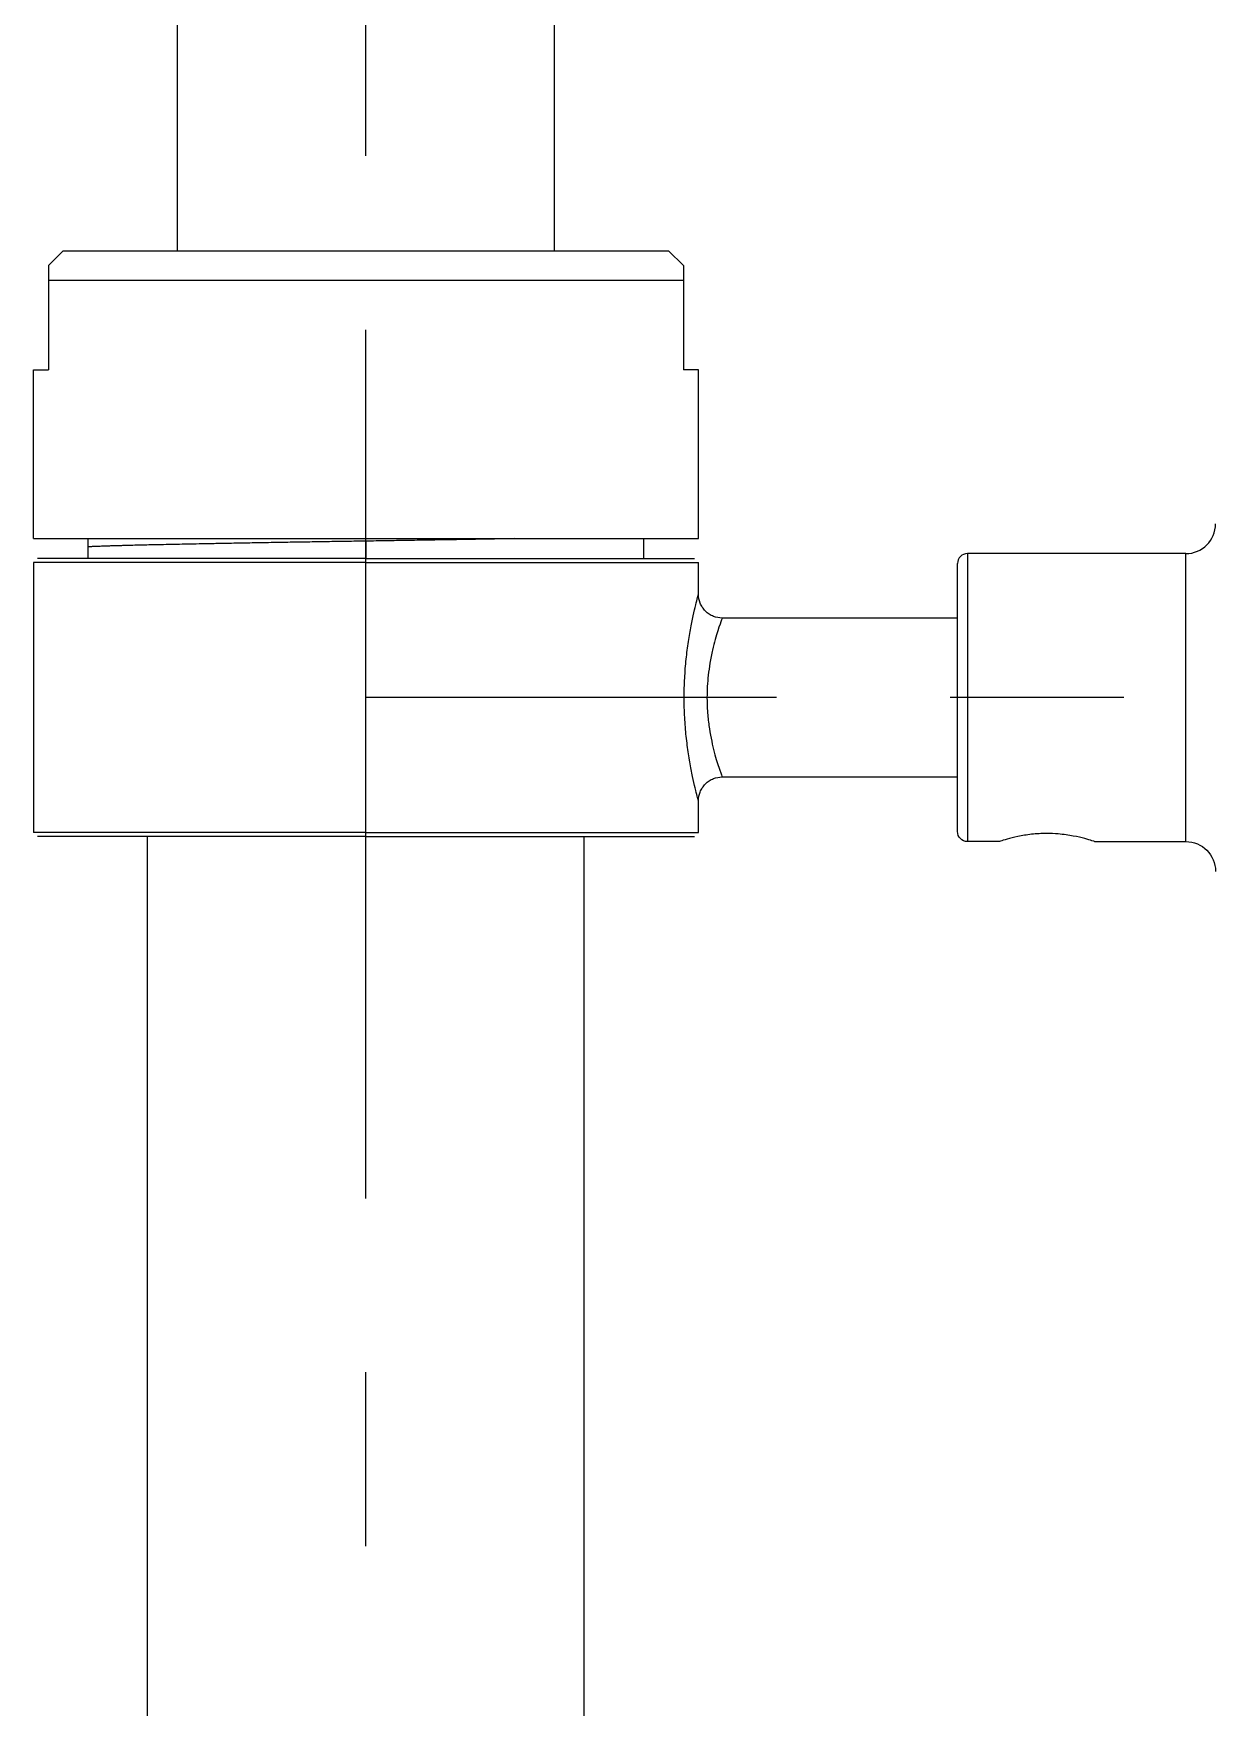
# Model space of a CAD drawing. Extents: x -4069 to -3649, y -4303 to -3709.
# Drawn here: x -3751.55 to -3739.64, y -3965.39 to -3948.53 of the extents above; entities that cross this region are included whole.
import ezdxf

# ---------------------------------------------------------------- set-up
doc = ezdxf.new("R2010")
doc.units = 0
doc.header["$LTSCALE"] = 7
doc.linetypes.add('CENTER', pattern=[2, 1.25, -0.25, 0.25, -0.25])
doc.layers.add('6', color=7, linetype='CONTINUOUS')
doc.layers.add('CL', color=1, linetype='CENTER')

msp = doc.modelspace()

# ---------------------------------------------------------------- linework, layer by layer
at = {"layer": '6', "color": 7, "linetype": 'Continuous'}
for p, q in [((-3750.10317, -3950.72111), (-3750.10317, -3901.91168)), ((-3746.30317, -3950.72111), (-3746.30317, -3901.91168)), ((-3751.40317, -3950.87204), (-3751.25317, -3950.72204)), ((-3751.25317, -3950.72204), (-3745.15317, -3950.72204)), ((-3745.00317, -3950.87204), (-3745.15317, -3950.72204)), ((-3751.40317, -3951.02204), (-3751.40317, -3951.92204)), ((-3745.00317, -3951.02204), (-3751.40317, -3951.02204)), ((-3745.00317, -3951.02204), (-3745.00317, -3951.92204)), ((-3751.55317, -3953.62204), (-3751.55317, -3951.92204)), ((-3751.55317, -3951.92204), (-3751.40317, -3951.92204)), ((-3744.85317, -3951.92204), (-3745.00317, -3951.92204)), ((-3744.85317, -3953.62204), (-3744.85317, -3951.92204)), ((-3751.55317, -3953.62204), (-3744.85317, -3953.62204)), ((-3751.00317, -3953.82204), (-3751.00317, -3953.70453)), ((-3745.40317, -3953.82204), (-3745.40317, -3953.62204)), ((-3739.94317, -3953.77204), (-3742.14317, -3953.77204)), ((-3751.55317, -3953.86204), (-3751.55317, -3956.58204)), ((-3748.20317, -3953.86204), (-3751.55317, -3953.86204)), ((-3748.20317, -3953.82204), (-3751.51317, -3953.82204)), ((-3748.20317, -3953.82204), (-3744.89317, -3953.82204)), ((-3748.20317, -3953.86204), (-3744.85317, -3953.86204)), ((-3744.85317, -3954.18741), (-3744.85317, -3953.86204)), ((-3742.24317, -3956.57204), (-3742.24317, -3953.87204)), ((-3742.2432, -3954.42204), (-3744.61778, -3954.42204)), ((-3744.61779, -3956.02204), (-3742.24321, -3956.02204)), ((-3744.85317, -3956.58204), (-3744.85317, -3956.25659)), ((-3748.20317, -3956.58204), (-3751.55317, -3956.58204)), ((-3748.20317, -3956.62204), (-3751.51317, -3956.62204)), ((-3750.40317, -3977.5757), (-3750.40317, -3956.62368)), ((-3748.20317, -3956.58204), (-3744.85317, -3956.58204)), ((-3748.20317, -3956.62204), (-3744.89317, -3956.62204)), ((-3746.00317, -3989.42737), (-3746.00317, -3956.62368)), ((-3741.82317, -3956.67203), (-3742.14317, -3956.67203)), ((-3740.86317, -3956.67203), (-3739.94317, -3956.67203))]:
    msp.add_line(p, q, dxfattribs=at)
at = {"layer": '6', "color": 3, "linetype": 'Continuous'}
for p, q in [((-3748.20317, -3953.64704), (-3748.20317, -3953.82204)), ((-3742.14317, -3953.77204), (-3742.14317, -3956.67204)), ((-3739.94317, -3956.67204), (-3739.94317, -3953.77204)), ((-3748.20317, -3953.86204), (-3748.20317, -3953.82204)), ((-3748.20317, -3956.62204), (-3748.20317, -3956.58204))]:
    msp.add_line(p, q, dxfattribs=at)
at = {"layer": '6', "color": 7, "linetype": 'Continuous', "extrusion": (0, -0.002137, 0.999998)}
for centre, radius, start, end in [((-3739.94317, -3953.46301, 8.80737), 0.3, 270, 0), ((-3742.14317, -3953.86301, 8.80737), 0.1, 90, 180)]:
    msp.add_arc(centre, radius, start, end, dxfattribs=at)
at = {"layer": '6', "color": 7, "linetype": 'Continuous', "extrusion": (0, 0.002137, -0.999998)}
for centre, radius, start, end in [((3742.14317, -3956.56301, -8.80737), 0.1, 270, 0), ((3739.94317, -3956.96301, -8.80737), 0.3, 90, 180)]:
    msp.add_arc(centre, radius, start, end, dxfattribs=at)
at = {"layer": '6', "color": 7, "linetype": 'Continuous'}
for points in [[(-3751.40317, -3950.87203), (-3751.40317, -3950.87204), (-3751.40317, -3950.92632), (-3751.40317, -3951.02204)], [(-3745.00317, -3950.87203), (-3745.00317, -3950.87204), (-3745.00317, -3950.92632), (-3745.00317, -3951.02204)]]:
    msp.add_open_spline(points, degree=3, dxfattribs=at)
for points, knots in [([(-3751.00317, -3953.70453), (-3751.00317, -3953.69188), (-3751.00317, -3953.68031), (-3751.00317, -3953.6699), (-3751.00317, -3953.65902), (-3751.00317, -3953.64942), (-3751.00317, -3953.64119), (-3751.00317, -3953.63295), (-3751.00317, -3953.62609), (-3751.00317, -3953.62069)], [0, 0, 0, 0, 0.32325016, 0.32325016, 0.32325016, 0.66136452, 0.66136452, 0.66136452, 1, 1, 1, 1]), ([(-3744.61317, -3954.42203), (-3744.64445, -3954.42172), (-3744.68953, -3954.41318), (-3744.74574, -3954.3841), (-3744.78407, -3954.35293), (-3744.81524, -3954.3146), (-3744.84432, -3954.25839), (-3744.85286, -3954.21331), (-3744.85317, -3954.18203)], [0, 0, 0, 0, 0.23945696, 0.36836181, 0.50000233, 0.63164245, 0.76054621, 1, 1, 1, 1]), ([(-3744.85317, -3956.26203), (-3744.85286, -3956.23075), (-3744.84432, -3956.18567), (-3744.81525, -3956.12946), (-3744.78407, -3956.09113), (-3744.74574, -3956.05995), (-3744.68953, -3956.03088), (-3744.64445, -3956.02234), (-3744.61317, -3956.02203)], [0, 0, 0, 0, 0.2394568, 0.36836052, 0.49999978, 0.63163908, 0.76054292, 1, 1, 1, 1]), ([(-3741.34317, -3956.59131), (-3741.39523, -3956.59131), (-3741.448, -3956.59443), (-3741.49704, -3956.59988), (-3741.54601, -3956.60531), (-3741.5926, -3956.61314), (-3741.63345, -3956.62155), (-3741.67574, -3956.63026), (-3741.71304, -3956.63977), (-3741.74254, -3956.64794), (-3741.77278, -3956.65632), (-3741.79565, -3956.66346), (-3741.80894, -3956.66763), (-3741.81833, -3956.67058), (-3741.82317, -3956.67212), (-3741.82317, -3956.67203)], [0, 0, 0, 0, 0.20680533, 0.20680533, 0.20680533, 0.41311508, 0.41311508, 0.41311508, 0.62677954, 0.62677954, 0.62677954, 0.84614516, 0.84614516, 0.84614516, 1, 1, 1, 1]), ([(-3740.86317, -3956.67203), (-3740.86317, -3956.67214), (-3740.87193, -3956.66929), (-3740.88859, -3956.66414), (-3740.90523, -3956.659), (-3740.93015, -3956.65148), (-3740.9613, -3956.64319), (-3740.99341, -3956.63465), (-3741.03301, -3956.62511), (-3741.07716, -3956.61675), (-3741.12253, -3956.60816), (-3741.17407, -3956.60063), (-3741.22746, -3956.59616), (-3741.26508, -3956.59301), (-3741.30428, -3956.59131), (-3741.34317, -3956.59131)], [0, 0, 0, 0, 0.20714925, 0.20714925, 0.20714925, 0.41386901, 0.41386901, 0.41386901, 0.62707158, 0.62707158, 0.62707158, 0.84652709, 0.84652709, 0.84652709, 1, 1, 1, 1])]:
    msp.add_open_spline(points, degree=3, knots=knots, dxfattribs=at)
msp.add_rational_spline([(-3748.20317, -3953.64704), (-3749.44581, -3953.66579), (-3750.32449, -3953.68454), (-3750.77462, -3953.69414), (-3751.00317, -3953.70453)], [1, 0.923879532511, 1, 0.959500882521, 0.962096048897], degree=2, knots=[0, 0, 0, 0.65272459, 0.65272459, 1, 1, 1], dxfattribs=at)
msp.add_rational_spline([(-3746.70555, -3953.62193), (-3747.40079, -3953.63493), (-3748.20317, -3953.64704)], [0.966014386086, 0.94948661472, 1], degree=2, dxfattribs=at)
at = {"layer": '6', "color": 3, "linetype": 'Continuous'}
for points, knots in [([(-3744.98532, -3954.93077), (-3744.97941, -3954.86799), (-3744.96763, -3954.74273), (-3744.94121, -3954.57378), (-3744.91284, -3954.42679), (-3744.8858, -3954.30836), (-3744.86458, -3954.22446), (-3744.85468, -3954.18764), (-3744.85317, -3954.18204), (-3744.85317, -3954.18205)], [0, 0, 0, 0, 0.1538057, 0.3069008, 0.46077993, 0.61386656, 0.76752563, 0.92111978, 1, 1, 1, 1]), ([(-3744.61322, -3954.42208), (-3744.61324, -3954.42207), (-3744.61952, -3954.4389), (-3744.64861, -3954.51864), (-3744.68422, -3954.63537), (-3744.71253, -3954.74456), (-3744.73772, -3954.86642), (-3744.74944, -3954.95675), (-3744.75478, -3954.99798)], [0, 0, 0, 0, 0.16792196, 0.44452227, 0.58312714, 0.72229522, 0.87322026, 1, 1, 1, 1]), ([(-3744.85317, -3956.26202), (-3744.85317, -3956.26203), (-3744.85458, -3956.25681), (-3744.8641, -3956.22141), (-3744.88507, -3956.13876), (-3744.91196, -3956.02126), (-3744.94049, -3955.87495), (-3744.96655, -3955.70608), (-3744.98643, -3955.52035), (-3744.99707, -3955.32475), (-3744.99773, -3955.12468), (-3744.98946, -3954.99546), (-3744.98532, -3954.93077)], [0, 0, 0, 0, 0.05144831, 0.1563212, 0.26193149, 0.36707067, 0.47254584, 0.57817377, 0.68340607, 0.78913281, 0.89444321, 1, 1, 1, 1]), ([(-3744.75478, -3954.99798), (-3744.75838, -3955.03528), (-3744.76545, -3955.10868), (-3744.76656, -3955.18466), (-3744.76711, -3955.22204)], [0, 0, 0, 0, 0.50809396, 1, 1, 1, 1]), ([(-3744.76711, -3955.22204), (-3744.76612, -3955.26886), (-3744.76409, -3955.36503), (-3744.74409, -3955.55002), (-3744.70086, -3955.75804), (-3744.64446, -3955.93835), (-3744.61671, -3956.01249), (-3744.61323, -3956.02197), (-3744.61323, -3956.02198)], [0, 0, 0, 0, 0.11113451, 0.22827931, 0.45578782, 0.68325372, 0.91046538, 1, 1, 1, 1])]:
    msp.add_open_spline(points, degree=3, knots=knots, dxfattribs=at)
at = {"layer": 'CL'}
for p, q in [((-3748.20317, -4114.26802), (-3748.20317, -3901.91168)), ((-3730.06719, -3955.22204), (-3748.20317, -3955.22204))]:
    msp.add_line(p, q, dxfattribs=at)

doc.saveas('drawing.dxf')
